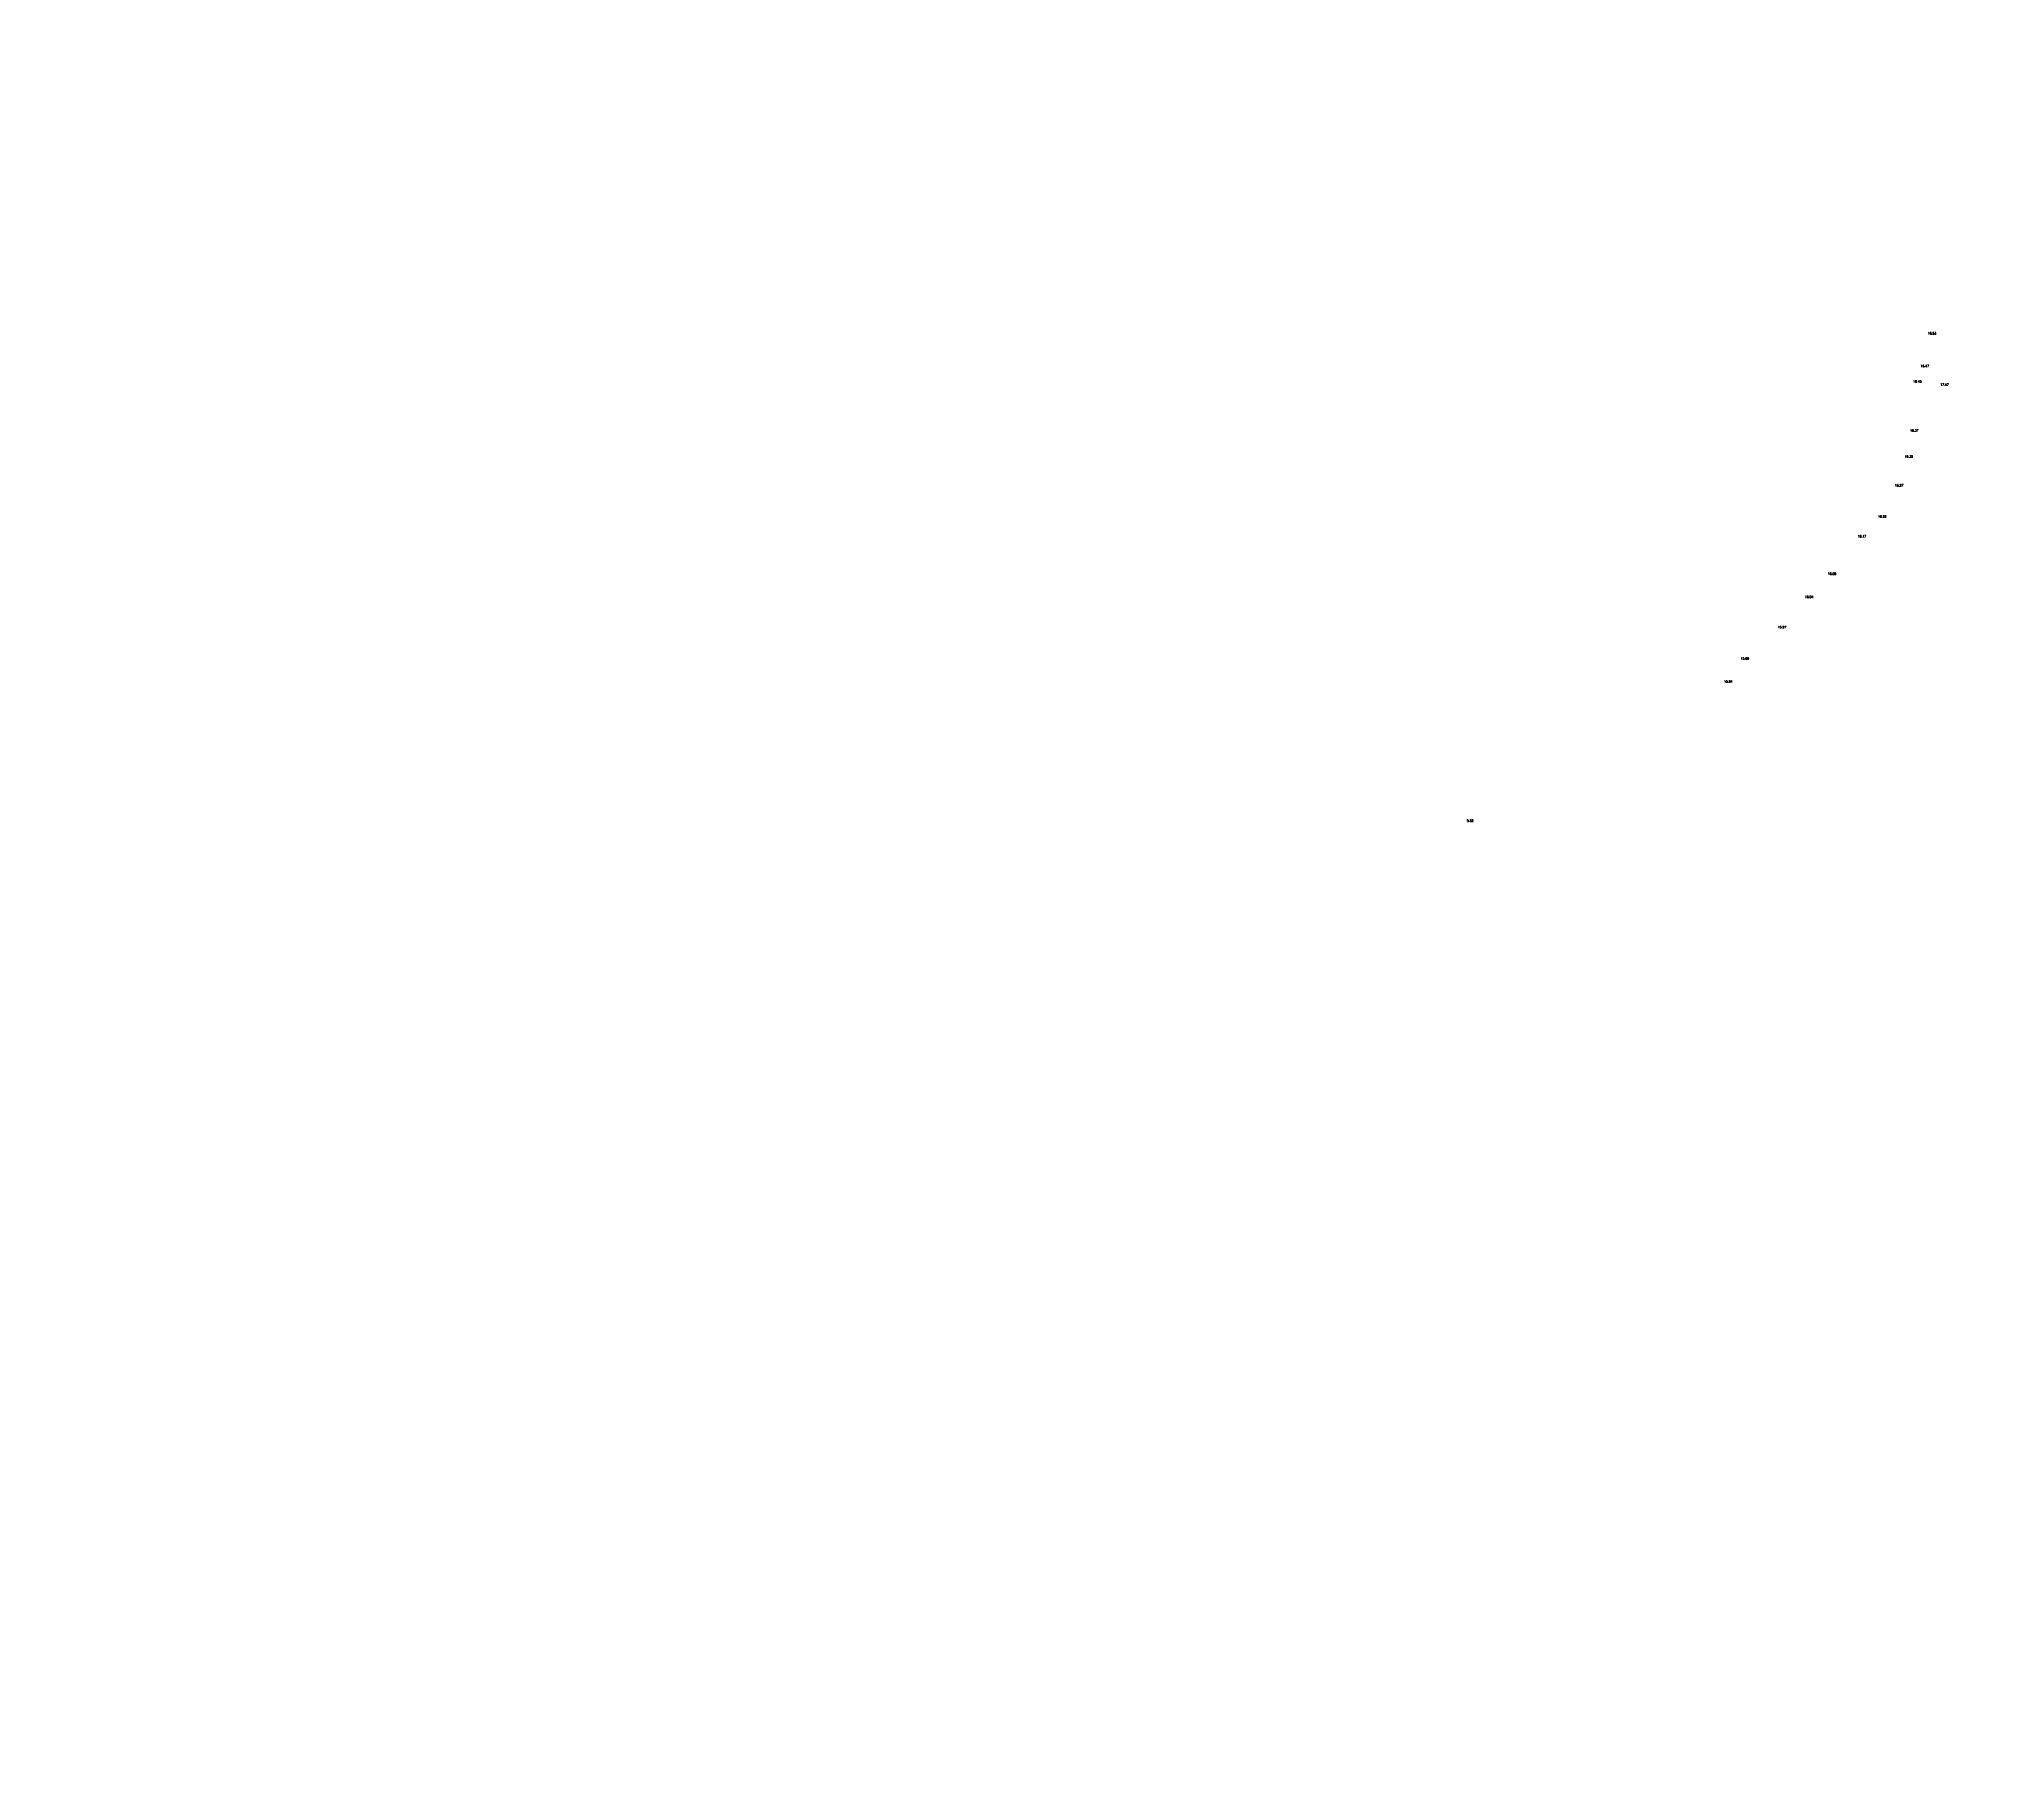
# Model space of a CAD drawing. Header units: metres. Extents: x 585772 to 586670, y 1565911 to 1566708.
import ezdxf

# ---------------------------------------------------------------- set-up
doc = ezdxf.new("R2010")
doc.units = ezdxf.units.M
doc.layers.add('dct', color=7, linetype='Continuous', lineweight=0)
doc.styles.get("Standard").update_dxf_attribs({"font": 'simplex.shx'})

msp = doc.modelspace()

# ---------------------------------------------------------------- texts
at = {"layer": 'dct', "color": 8}
for s, p in [('16.53', (586636.36, 1566572.73, 16.53)), ('16.47', (586633.02, 1566557.76, 16.47)), ('16.45', (586629.67, 1566550.68, 16.45)), ('17.47', (586642.07, 1566549.18, 17.47)), ('16.37', (586628.22, 1566528.27, 16.37)), ('16.32', (586625.73, 1566516.32, 16.32)), ('16.27', (586621.28, 1566503.15, 16.27)), ('16.22', (586613.57, 1566488.87, 16.22)), ('16.17', (586604.3, 1566479.84, 16.17)), ('16.09', (586590.61, 1566462.73, 16.09)), ('16.04', (586580.12, 1566452.11, 16.04)), ('15.97', (586567.76, 1566438.27, 15.97)), ('15.89', (586550.72, 1566423.96, 15.89)), ('15.84', (586543.11, 1566413.4, 15.84)), ('5.52', (586425.48, 1566349.73, 5.52))]:
    msp.add_text(s, height=1, dxfattribs=at).set_placement(p)

doc.saveas('drawing.dxf')
